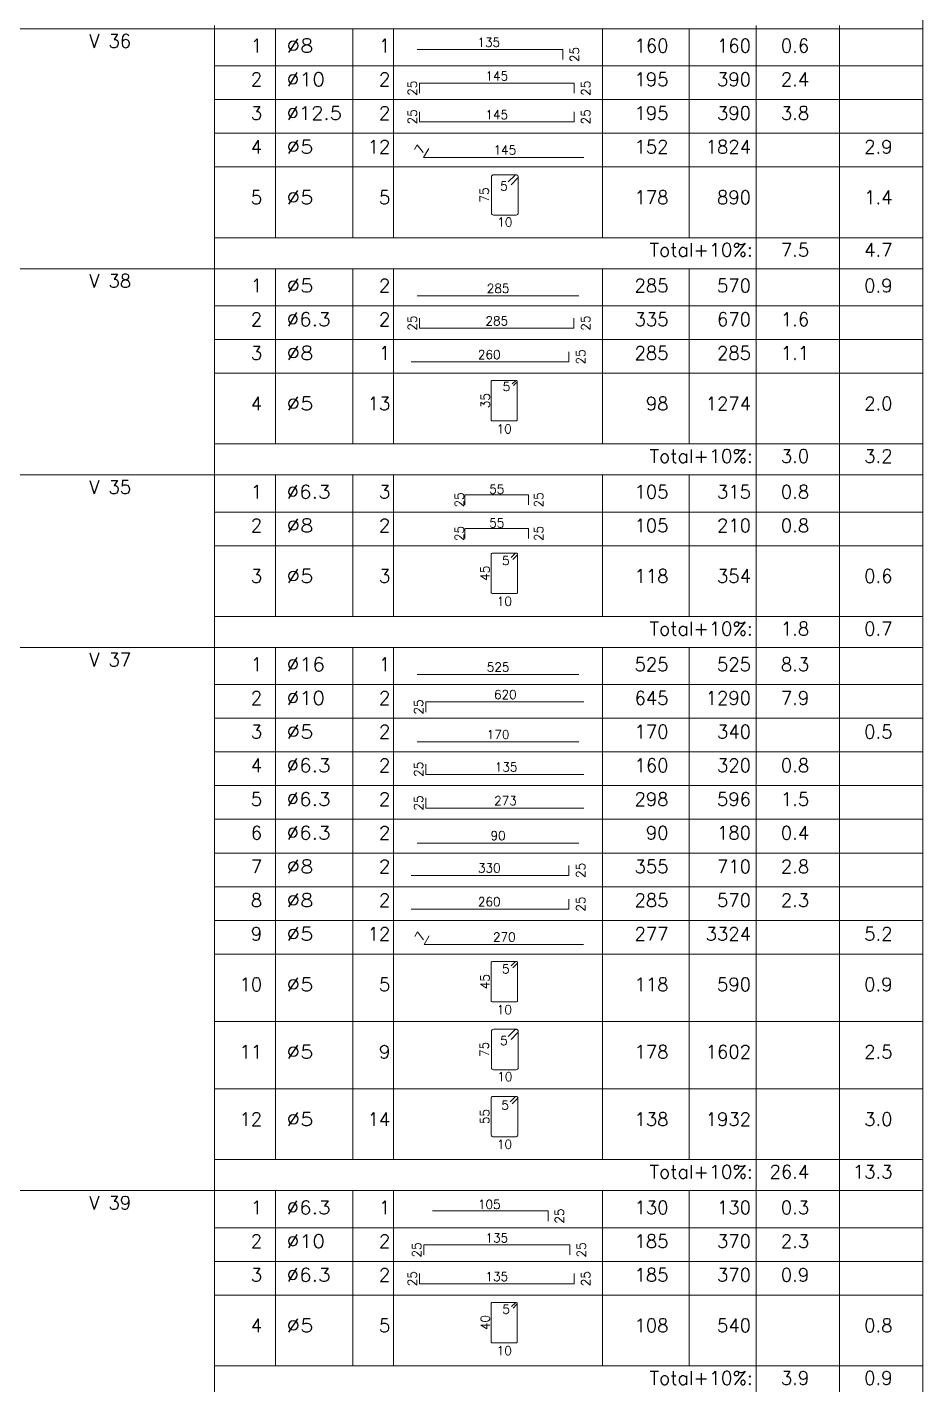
# Model space of a CAD drawing. Header units: millimetres. Extents: x 0 to 84, y 0 to 59.4.
# Drawn here: x 70.71 to 84, y 21.12 to 41.26 of the extents above; entities that cross this region are included whole.
import ezdxf
from ezdxf.enums import TextEntityAlignment as Align

# ---------------------------------------------------------------- set-up
doc = ezdxf.new("R2010")
doc.units = ezdxf.units.MM
for name, color, linetype, lineweight in [('DETALHES_TABELA', 7, 'Continuous', 9), ('QUAD_BORDA', 1, 'Continuous', 20), ('QUAD_LIMITES', 2, 'Continuous', 0), ('TABELAS', 1, 'Continuous', 0), ('TEXTO_TABELAS', 1, 'Continuous', 0), ('TEXTOS_COTAS_DETALHES_TABELA', 1, 'Continuous', 0)]:
    doc.layers.add(name, color=color, linetype=linetype, lineweight=lineweight)
doc.styles.add('CYPETXT', font='', dxfattribs={"height": 0.2})
doc.styles.get('CYPETXT').set_extended_font_data('romans')

msp = doc.modelspace()

# ---------------------------------------------------------------- linework, layer by layer
at = {"layer": 'DETALHES_TABELA'}
for points in [[(76.499, 40.934), (78.658, 40.934), (78.658, 40.784)], [(76.531, 40.283), (76.531, 40.433), (78.825, 40.433), (78.825, 40.283)], [(76.531, 40.009), (76.531, 39.859), (78.825, 39.859), (78.825, 40.009)], [(76.668, 39.462), (76.593, 39.333), (78.969, 39.333)], [(77.89, 38.925), (77.988, 39.023), (77.992, 39.028), (77.995, 39.033), (77.997, 39.039), (77.997, 39.045), (77.997, 39.051), (77.995, 39.056), (77.992, 39.062), (77.988, 39.066), (77.984, 39.07), (77.978, 39.073), (77.973, 39.075), (77.967, 39.075), (77.63, 39.075), (77.618, 39.073), (77.608, 39.066), (77.602, 39.056), (77.599, 39.045), (77.599, 38.506), (77.602, 38.494), (77.608, 38.484), (77.618, 38.478), (77.63, 38.475), (77.967, 38.475), (77.978, 38.478), (77.988, 38.484), (77.995, 38.494), (77.997, 38.506), (77.997, 39.045), (77.997, 39.051), (77.995, 39.056), (77.992, 39.062), (77.988, 39.066), (77.984, 39.07), (77.978, 39.073), (77.973, 39.075), (77.967, 39.075), (77.961, 39.075), (77.955, 39.073), (77.95, 39.07), (77.945, 39.066), (77.846, 38.968)], [(76.498, 37.278), (78.898, 37.278)], [(76.533, 36.948), (76.533, 36.798), (78.823, 36.798), (78.823, 36.948)], [(76.406, 36.297), (78.748, 36.297), (78.748, 36.447)], [(77.928, 35.949), (77.977, 35.997), (77.979, 35.999), (77.98, 36.002), (77.981, 36.005), (77.981, 36.008), (77.981, 36.011), (77.98, 36.014), (77.979, 36.016), (77.977, 36.018), (77.974, 36.02), (77.972, 36.022), (77.969, 36.023), (77.966, 36.023), (77.61, 36.023), (77.604, 36.022), (77.599, 36.018), (77.596, 36.014), (77.595, 36.008), (77.595, 35.438), (77.596, 35.432), (77.599, 35.427), (77.604, 35.424), (77.61, 35.423), (77.966, 35.423), (77.972, 35.424), (77.977, 35.427), (77.98, 35.432), (77.981, 35.438), (77.981, 36.008), (77.981, 36.011), (77.98, 36.014), (77.979, 36.016), (77.977, 36.018), (77.974, 36.02), (77.972, 36.022), (77.969, 36.023), (77.966, 36.023), (77.963, 36.023), (77.96, 36.022), (77.958, 36.02), (77.955, 36.018), (77.907, 35.97)], [(77.206, 34.175), (77.206, 34.325), (78.15, 34.325), (78.15, 34.175)], [(77.205, 33.676), (77.205, 33.826), (78.151, 33.826), (78.151, 33.676)], [(77.918, 33.367), (77.98, 33.428), (77.982, 33.431), (77.984, 33.434), (77.985, 33.438), (77.985, 33.442), (77.985, 33.446), (77.984, 33.449), (77.982, 33.452), (77.98, 33.455), (77.977, 33.458), (77.973, 33.459), (77.97, 33.461), (77.966, 33.461), (77.615, 33.461), (77.608, 33.459), (77.602, 33.455), (77.597, 33.449), (77.596, 33.442), (77.596, 32.88), (77.597, 32.873), (77.602, 32.866), (77.608, 32.862), (77.615, 32.861), (77.966, 32.861), (77.973, 32.862), (77.98, 32.866), (77.984, 32.873), (77.985, 32.88), (77.985, 33.442), (77.985, 33.446), (77.984, 33.449), (77.982, 33.452), (77.98, 33.455), (77.977, 33.458), (77.973, 33.459), (77.97, 33.461), (77.966, 33.461), (77.962, 33.461), (77.959, 33.459), (77.956, 33.458), (77.953, 33.455), (77.891, 33.394)], [(76.498, 31.658), (78.898, 31.658)], [(76.627, 31.102), (76.627, 31.252), (78.972, 31.252)], [(76.498, 30.658), (78.898, 30.658)], [(76.627, 30.327), (76.627, 30.177), (78.972, 30.177)], [(76.627, 29.827), (76.627, 29.677), (78.972, 29.677)], [(76.498, 29.158), (78.898, 29.158)], [(76.406, 28.677), (78.748, 28.677), (78.748, 28.827)], [(76.406, 28.177), (78.748, 28.177), (78.748, 28.327)], [(76.674, 27.782), (76.599, 27.653), (78.963, 27.653)], [(77.918, 27.307), (77.98, 27.368), (77.982, 27.371), (77.984, 27.374), (77.985, 27.378), (77.985, 27.382), (77.985, 27.386), (77.984, 27.389), (77.982, 27.392), (77.98, 27.395), (77.977, 27.398), (77.973, 27.399), (77.97, 27.401), (77.966, 27.401), (77.615, 27.401), (77.608, 27.399), (77.602, 27.395), (77.597, 27.389), (77.596, 27.382), (77.596, 26.82), (77.597, 26.813), (77.602, 26.806), (77.608, 26.802), (77.615, 26.801), (77.966, 26.801), (77.973, 26.802), (77.98, 26.806), (77.984, 26.813), (77.985, 26.82), (77.985, 27.382), (77.985, 27.386), (77.984, 27.389), (77.982, 27.392), (77.98, 27.395), (77.977, 27.398), (77.973, 27.399), (77.97, 27.401), (77.966, 27.401), (77.962, 27.401), (77.959, 27.399), (77.956, 27.398), (77.953, 27.395), (77.891, 27.334)], [(77.89, 26.245), (77.988, 26.343), (77.992, 26.348), (77.995, 26.353), (77.997, 26.359), (77.997, 26.365), (77.997, 26.371), (77.995, 26.376), (77.992, 26.382), (77.988, 26.386), (77.984, 26.39), (77.978, 26.393), (77.973, 26.395), (77.967, 26.395), (77.63, 26.395), (77.618, 26.393), (77.608, 26.386), (77.602, 26.376), (77.599, 26.365), (77.599, 25.826), (77.602, 25.814), (77.608, 25.804), (77.618, 25.798), (77.63, 25.795), (77.967, 25.795), (77.978, 25.798), (77.988, 25.804), (77.995, 25.814), (77.997, 25.826), (77.997, 26.365), (77.997, 26.371), (77.995, 26.376), (77.992, 26.382), (77.988, 26.386), (77.984, 26.39), (77.978, 26.393), (77.973, 26.395), (77.967, 26.395), (77.961, 26.395), (77.955, 26.393), (77.95, 26.39), (77.945, 26.386), (77.846, 26.288)], [(77.908, 25.286), (77.983, 25.36), (77.985, 25.363), (77.988, 25.367), (77.989, 25.371), (77.989, 25.376), (77.989, 25.38), (77.988, 25.385), (77.985, 25.389), (77.983, 25.392), (77.979, 25.395), (77.975, 25.397), (77.971, 25.399), (77.966, 25.399), (77.62, 25.399), (77.611, 25.397), (77.604, 25.392), (77.599, 25.385), (77.597, 25.376), (77.597, 24.822), (77.599, 24.813), (77.604, 24.806), (77.611, 24.801), (77.62, 24.799), (77.966, 24.799), (77.975, 24.801), (77.983, 24.806), (77.988, 24.813), (77.989, 24.822), (77.989, 25.376), (77.989, 25.38), (77.988, 25.385), (77.985, 25.389), (77.983, 25.392), (77.979, 25.395), (77.975, 25.397), (77.971, 25.399), (77.966, 25.399), (77.962, 25.399), (77.957, 25.397), (77.953, 25.395), (77.95, 25.392), (77.876, 25.318)], [(76.722, 23.698), (78.443, 23.698), (78.443, 23.548)], [(76.595, 23.045), (76.595, 23.195), (78.761, 23.195), (78.761, 23.045)], [(76.532, 22.768), (76.532, 22.618), (78.824, 22.618), (78.824, 22.768)], [(77.923, 22.258), (77.978, 22.313), (77.98, 22.315), (77.982, 22.318), (77.983, 22.321), (77.983, 22.325), (77.983, 22.328), (77.982, 22.331), (77.98, 22.334), (77.978, 22.337), (77.976, 22.339), (77.973, 22.341), (77.969, 22.342), (77.966, 22.342), (77.612, 22.342), (77.606, 22.341), (77.6, 22.337), (77.597, 22.331), (77.595, 22.325), (77.595, 21.759), (77.597, 21.752), (77.6, 21.747), (77.606, 21.743), (77.612, 21.742), (77.966, 21.742), (77.973, 21.743), (77.978, 21.747), (77.982, 21.752), (77.983, 21.759), (77.983, 22.325), (77.983, 22.328), (77.982, 22.331), (77.98, 22.334), (77.978, 22.337), (77.976, 22.339), (77.973, 22.341), (77.969, 22.342), (77.966, 22.342), (77.963, 22.342), (77.96, 22.341), (77.957, 22.339), (77.954, 22.337), (77.899, 22.282)]]:
    msp.add_lwpolyline(points, dxfattribs=at)
at = {"layer": 'QUAD_BORDA'}
msp.add_lwpolyline([(0, 0), (84, 0), (84, 59.4), (0, 59.4), (0, 0)], close=True, dxfattribs=at)
at = {"layer": 'QUAD_LIMITES'}
msp.add_lwpolyline([(0, 0), (84, 0), (84, 59.4), (0, 59.4), (0, 0)], close=True, dxfattribs=at)
at = {"layer": 'TABELAS'}
for p, q in [((70.392, 41.24), (84, 41.24)), ((73.492, 41.19), (73.492, 41.29)), ((73.492, 37.73), (73.492, 41.19)), ((74.396, 41.19), (74.396, 41.24)), ((74.396, 38.14), (74.396, 41.19)), ((75.544, 41.19), (75.544, 41.24)), ((75.544, 38.14), (75.544, 41.19)), ((76.148, 41.19), (76.148, 41.24)), ((76.148, 38.14), (76.148, 41.19)), ((79.248, 41.19), (79.248, 41.24)), ((79.248, 38.14), (79.248, 41.19)), ((80.532, 41.19), (80.532, 41.24)), ((80.532, 38.14), (80.532, 41.19)), ((81.528, 41.19), (81.528, 41.29)), ((81.528, 37.73), (81.528, 41.19)), ((82.764, 41.19), (82.764, 41.29)), ((82.764, 37.73), (82.764, 41.19)), ((84, 41.19), (84, 41.29)), ((84, 37.73), (84, 41.19)), ((73.492, 38.14), (84, 38.14)), ((70.392, 37.68), (84, 37.68)), ((73.492, 37.63), (73.492, 37.73)), ((74.396, 37.63), (74.396, 37.68)), ((75.544, 37.63), (75.544, 37.68)), ((76.148, 37.63), (76.148, 37.68)), ((79.248, 37.63), (79.248, 37.68)), ((80.532, 37.63), (80.532, 37.68)), ((81.528, 37.63), (81.528, 37.73)), ((82.764, 37.63), (82.764, 37.73)), ((84, 37.63), (84, 37.73)), ((73.492, 34.67), (73.492, 37.63)), ((74.396, 35.08), (74.396, 37.63)), ((75.544, 35.08), (75.544, 37.63)), ((76.148, 35.08), (76.148, 37.63)), ((79.248, 35.08), (79.248, 37.63)), ((80.532, 35.08), (80.532, 37.63)), ((81.528, 34.67), (81.528, 37.63)), ((82.764, 34.67), (82.764, 37.63)), ((84, 34.67), (84, 37.63)), ((73.492, 35.08), (84, 35.08)), ((73.492, 34.57), (73.492, 34.67)), ((81.528, 34.57), (81.528, 34.67)), ((82.764, 34.57), (82.764, 34.67)), ((84, 34.57), (84, 34.67)), ((70.392, 34.62), (84, 34.62)), ((73.492, 32.11), (73.492, 34.57)), ((74.396, 34.57), (74.396, 34.62)), ((74.396, 32.52), (74.396, 34.57)), ((75.544, 34.57), (75.544, 34.62)), ((75.544, 32.52), (75.544, 34.57)), ((76.148, 34.57), (76.148, 34.62)), ((76.148, 32.52), (76.148, 34.57)), ((79.248, 34.57), (79.248, 34.62)), ((79.248, 32.52), (79.248, 34.57)), ((80.532, 34.57), (80.532, 34.62)), ((80.532, 32.52), (80.532, 34.57)), ((81.528, 32.11), (81.528, 34.57)), ((82.764, 32.11), (82.764, 34.57)), ((84, 32.11), (84, 34.57)), ((73.492, 32.52), (84, 32.52)), ((70.392, 32.06), (84, 32.06)), ((73.492, 32.01), (73.492, 32.11)), ((74.396, 32.01), (74.396, 32.06)), ((75.544, 32.01), (75.544, 32.06)), ((76.148, 32.01), (76.148, 32.06)), ((79.248, 32.01), (79.248, 32.06)), ((80.532, 32.01), (80.532, 32.06)), ((81.528, 32.01), (81.528, 32.11)), ((82.764, 32.01), (82.764, 32.11)), ((84, 32.01), (84, 32.11)), ((73.492, 24.05), (73.492, 32.01)), ((74.396, 24.46), (74.396, 32.01)), ((75.544, 24.46), (75.544, 32.01)), ((76.148, 24.46), (76.148, 32.01)), ((79.248, 24.46), (79.248, 32.01)), ((80.532, 24.46), (80.532, 32.01)), ((81.528, 24.05), (81.528, 32.01)), ((82.764, 24.05), (82.764, 32.01)), ((84, 24.05), (84, 32.01)), ((73.492, 24.46), (84, 24.46)), ((70.392, 24), (84, 24)), ((73.492, 23.95), (73.492, 24.05)), ((74.396, 23.95), (74.396, 24)), ((75.544, 23.95), (75.544, 24)), ((76.148, 23.95), (76.148, 24)), ((79.248, 23.95), (79.248, 24)), ((80.532, 23.95), (80.532, 24)), ((81.528, 23.95), (81.528, 24.05)), ((82.764, 23.95), (82.764, 24.05)), ((84, 23.95), (84, 24.05)), ((73.492, 20.99), (73.492, 23.95)), ((74.396, 21.4), (74.396, 23.95)), ((75.544, 21.4), (75.544, 23.95)), ((76.148, 21.4), (76.148, 23.95)), ((79.248, 21.4), (79.248, 23.95)), ((80.532, 21.4), (80.532, 23.95)), ((81.528, 20.99), (81.528, 23.95)), ((82.764, 20.99), (82.764, 23.95)), ((84, 20.99), (84, 23.95)), ((73.492, 21.4), (84, 21.4))]:
    msp.add_line(p, q, dxfattribs=at)
at = {"layer": 'TEXTO_TABELAS'}
for p, q in [((73.492, 40.69), (84, 40.69)), ((73.492, 40.19), (84, 40.19)), ((73.492, 39.69), (84, 39.69)), ((73.492, 39.19), (84, 39.19)), ((73.492, 37.13), (84, 37.13)), ((73.492, 36.63), (84, 36.63)), ((73.492, 36.13), (84, 36.13)), ((73.492, 34.07), (84, 34.07)), ((73.492, 33.57), (84, 33.57)), ((73.492, 31.51), (84, 31.51)), ((73.492, 31.01), (84, 31.01)), ((73.492, 30.51), (84, 30.51)), ((73.492, 30.01), (84, 30.01)), ((73.492, 29.51), (84, 29.51)), ((73.492, 29.01), (84, 29.01)), ((73.492, 28.51), (84, 28.51)), ((73.492, 28.01), (84, 28.01)), ((73.492, 27.51), (84, 27.51)), ((73.492, 26.51), (84, 26.51)), ((73.492, 25.51), (84, 25.51)), ((73.492, 23.45), (84, 23.45)), ((73.492, 22.95), (84, 22.95)), ((73.492, 22.45), (84, 22.45))]:
    msp.add_line(p, q, dxfattribs=at)

# ---------------------------------------------------------------- texts
at = {"layer": 'TEXTO_TABELAS', "style": 'CYPETXT'}
for s, width, p, p2 in [('V 36', 0.816032, (71.631, 40.96), (72.252, 40.96)), ('1', 0.872274, (74.028, 40.89), (74.196, 40.89)), ('%%c8', 0.99505, (74.559, 40.89), (74.961, 40.89)), ('1', 0.872274, (75.93, 40.89), (76.098, 40.89)), ('160', 0.872274, (79.722, 40.89), (80.226, 40.89)), ('160', 0.872274, (80.946, 40.89), (81.45, 40.89)), ('0.6', 0.868127, (81.894, 40.89), (82.314, 40.89)), ('2', 0.872274, (74.028, 40.39), (74.196, 40.39)), ('%%c10', 0.955414, (74.559, 40.39), (75.129, 40.39)), ('2', 0.872274, (75.93, 40.39), (76.098, 40.39)), ('195', 0.872274, (79.722, 40.39), (80.226, 40.39)), ('390', 0.872274, (80.946, 40.39), (81.45, 40.39)), ('2.4', 0.868127, (81.894, 40.39), (82.314, 40.39)), ('3', 0.872274, (74.028, 39.89), (74.196, 39.89)), ('%%c12.5', 0.925884, (74.559, 39.89), (75.381, 39.89)), ('2', 0.872274, (75.93, 39.89), (76.098, 39.89)), ('195', 0.872274, (79.722, 39.89), (80.226, 39.89)), ('390', 0.872274, (80.946, 39.89), (81.45, 39.89)), ('3.8', 0.868127, (81.894, 39.89), (82.314, 39.89)), ('4', 0.872274, (74.028, 39.39), (74.196, 39.39)), ('%%c5', 0.99505, (74.559, 39.39), (74.961, 39.39)), ('12', 0.872274, (75.762, 39.39), (76.098, 39.39)), ('152', 0.872274, (79.722, 39.39), (80.226, 39.39)), ('1824', 0.872274, (80.778, 39.39), (81.45, 39.39)), ('2.9', 0.868127, (83.13, 39.39), (83.55, 39.39)), ('5', 0.872274, (74.028, 38.64), (74.196, 38.64)), ('%%c5', 0.99505, (74.559, 38.64), (74.961, 38.64)), ('5', 0.872274, (75.93, 38.64), (76.098, 38.64)), ('178', 0.872274, (79.722, 38.64), (80.226, 38.64)), ('890', 0.872274, (80.946, 38.64), (81.45, 38.64)), ('1.4', 0.868127, (83.13, 38.64), (83.55, 38.64)), ('Total+10%:', 0.906671, (79.945, 37.86), (81.478, 37.86)), ('7.5', 0.868127, (81.894, 37.86), (82.314, 37.86)), ('4.7', 0.868127, (83.13, 37.86), (83.55, 37.86)), ('V 38', 0.816032, (71.631, 37.4), (72.252, 37.4)), ('1', 0.872274, (74.028, 37.33), (74.196, 37.33)), ('%%c5', 0.99505, (74.559, 37.33), (74.961, 37.33)), ('2', 0.872274, (75.93, 37.33), (76.098, 37.33)), ('285', 0.872274, (79.722, 37.33), (80.226, 37.33)), ('570', 0.872274, (80.946, 37.33), (81.45, 37.33)), ('0.9', 0.868127, (83.13, 37.33), (83.55, 37.33)), ('2', 0.872274, (74.028, 36.83), (74.196, 36.83)), ('%%c6.3', 0.940736, (74.559, 36.83), (75.213, 36.83)), ('2', 0.872274, (75.93, 36.83), (76.098, 36.83)), ('335', 0.872274, (79.722, 36.83), (80.226, 36.83)), ('670', 0.872274, (80.946, 36.83), (81.45, 36.83)), ('1.6', 0.868127, (81.894, 36.83), (82.314, 36.83)), ('3', 0.872274, (74.028, 36.33), (74.196, 36.33)), ('%%c8', 0.99505, (74.559, 36.33), (74.961, 36.33)), ('1', 0.872274, (75.93, 36.33), (76.098, 36.33)), ('285', 0.872274, (79.722, 36.33), (80.226, 36.33)), ('285', 0.872274, (80.946, 36.33), (81.45, 36.33)), ('1.1', 0.868127, (81.894, 36.33), (82.314, 36.33)), ('4', 0.872274, (74.028, 35.58), (74.196, 35.58)), ('%%c5', 0.99505, (74.559, 35.58), (74.961, 35.58)), ('13', 0.872274, (75.762, 35.58), (76.098, 35.58)), ('98', 0.872274, (79.89, 35.58), (80.226, 35.58)), ('1274', 0.872274, (80.778, 35.58), (81.45, 35.58)), ('2.0', 0.868127, (83.13, 35.58), (83.55, 35.58)), ('Total+10%:', 0.906671, (79.945, 34.8), (81.478, 34.8)), ('3.0', 0.868127, (81.894, 34.8), (82.314, 34.8)), ('3.2', 0.868127, (83.13, 34.8), (83.55, 34.8)), ('V 35', 0.816032, (71.631, 34.34), (72.252, 34.34)), ('1', 0.872274, (74.028, 34.27), (74.196, 34.27)), ('%%c6.3', 0.940736, (74.559, 34.27), (75.213, 34.27)), ('3', 0.872274, (75.93, 34.27), (76.098, 34.27)), ('105', 0.872274, (79.722, 34.27), (80.226, 34.27)), ('315', 0.872274, (80.946, 34.27), (81.45, 34.27)), ('0.8', 0.868127, (81.894, 34.27), (82.314, 34.27)), ('2', 0.872274, (74.028, 33.77), (74.196, 33.77)), ('%%c8', 0.99505, (74.559, 33.77), (74.961, 33.77)), ('2', 0.872274, (75.93, 33.77), (76.098, 33.77)), ('105', 0.872274, (79.722, 33.77), (80.226, 33.77)), ('210', 0.872274, (80.946, 33.77), (81.45, 33.77)), ('0.8', 0.868127, (81.894, 33.77), (82.314, 33.77)), ('3', 0.872274, (74.028, 33.02), (74.196, 33.02)), ('%%c5', 0.99505, (74.559, 33.02), (74.961, 33.02)), ('3', 0.872274, (75.93, 33.02), (76.098, 33.02)), ('118', 0.872274, (79.722, 33.02), (80.226, 33.02)), ('354', 0.872274, (80.946, 33.02), (81.45, 33.02)), ('0.6', 0.868127, (83.13, 33.02), (83.55, 33.02)), ('Total+10%:', 0.906671, (79.945, 32.24), (81.478, 32.24)), ('1.8', 0.868127, (81.894, 32.24), (82.314, 32.24)), ('0.7', 0.868127, (83.13, 32.24), (83.55, 32.24)), ('V 37', 0.816032, (71.631, 31.78), (72.252, 31.78)), ('1', 0.872274, (74.028, 31.71), (74.196, 31.71)), ('%%c16', 0.955414, (74.559, 31.71), (75.129, 31.71)), ('1', 0.872274, (75.93, 31.71), (76.098, 31.71)), ('525', 0.872274, (79.722, 31.71), (80.226, 31.71)), ('525', 0.872274, (80.946, 31.71), (81.45, 31.71)), ('8.3', 0.868127, (81.894, 31.71), (82.314, 31.71)), ('2', 0.872274, (74.028, 31.21), (74.196, 31.21)), ('%%c10', 0.955414, (74.559, 31.21), (75.129, 31.21)), ('2', 0.872274, (75.93, 31.21), (76.098, 31.21)), ('645', 0.872274, (79.722, 31.21), (80.226, 31.21)), ('1290', 0.872274, (80.778, 31.21), (81.45, 31.21)), ('7.9', 0.868127, (81.894, 31.21), (82.314, 31.21)), ('3', 0.872274, (74.028, 30.71), (74.196, 30.71)), ('%%c5', 0.99505, (74.559, 30.71), (74.961, 30.71)), ('2', 0.872274, (75.93, 30.71), (76.098, 30.71)), ('170', 0.872274, (79.722, 30.71), (80.226, 30.71)), ('340', 0.872274, (80.946, 30.71), (81.45, 30.71)), ('0.5', 0.868127, (83.13, 30.71), (83.55, 30.71)), ('4', 0.872274, (74.028, 30.21), (74.196, 30.21)), ('%%c6.3', 0.940736, (74.559, 30.21), (75.213, 30.21)), ('2', 0.872274, (75.93, 30.21), (76.098, 30.21)), ('160', 0.872274, (79.722, 30.21), (80.226, 30.21)), ('320', 0.872274, (80.946, 30.21), (81.45, 30.21)), ('0.8', 0.868127, (81.894, 30.21), (82.314, 30.21)), ('5', 0.872274, (74.028, 29.71), (74.196, 29.71)), ('%%c6.3', 0.940736, (74.559, 29.71), (75.213, 29.71)), ('2', 0.872274, (75.93, 29.71), (76.098, 29.71)), ('298', 0.872274, (79.722, 29.71), (80.226, 29.71)), ('596', 0.872274, (80.946, 29.71), (81.45, 29.71)), ('1.5', 0.868127, (81.894, 29.71), (82.314, 29.71)), ('6', 0.872274, (74.028, 29.21), (74.196, 29.21)), ('%%c6.3', 0.940736, (74.559, 29.21), (75.213, 29.21)), ('2', 0.872274, (75.93, 29.21), (76.098, 29.21)), ('90', 0.872274, (79.89, 29.21), (80.226, 29.21)), ('180', 0.872274, (80.946, 29.21), (81.45, 29.21)), ('0.4', 0.868127, (81.894, 29.21), (82.314, 29.21)), ('7', 0.872274, (74.028, 28.71), (74.196, 28.71)), ('%%c8', 0.99505, (74.559, 28.71), (74.961, 28.71)), ('2', 0.872274, (75.93, 28.71), (76.098, 28.71)), ('355', 0.872274, (79.722, 28.71), (80.226, 28.71)), ('710', 0.872274, (80.946, 28.71), (81.45, 28.71)), ('2.8', 0.868127, (81.894, 28.71), (82.314, 28.71)), ('8', 0.872274, (74.028, 28.21), (74.196, 28.21)), ('%%c8', 0.99505, (74.559, 28.21), (74.961, 28.21)), ('2', 0.872274, (75.93, 28.21), (76.098, 28.21)), ('285', 0.872274, (79.722, 28.21), (80.226, 28.21)), ('570', 0.872274, (80.946, 28.21), (81.45, 28.21)), ('2.3', 0.868127, (81.894, 28.21), (82.314, 28.21)), ('9', 0.872274, (74.028, 27.71), (74.196, 27.71)), ('%%c5', 0.99505, (74.559, 27.71), (74.961, 27.71)), ('12', 0.872274, (75.762, 27.71), (76.098, 27.71)), ('277', 0.872274, (79.722, 27.71), (80.226, 27.71)), ('3324', 0.872274, (80.778, 27.71), (81.45, 27.71)), ('5.2', 0.868127, (83.13, 27.71), (83.55, 27.71)), ('10', 0.872274, (73.86, 26.96), (74.196, 26.96)), ('%%c5', 0.99505, (74.559, 26.96), (74.961, 26.96)), ('5', 0.872274, (75.93, 26.96), (76.098, 26.96)), ('118', 0.872274, (79.722, 26.96), (80.226, 26.96)), ('590', 0.872274, (80.946, 26.96), (81.45, 26.96)), ('0.9', 0.868127, (83.13, 26.96), (83.55, 26.96)), ('11', 0.872274, (73.86, 25.96), (74.196, 25.96)), ('%%c5', 0.99505, (74.559, 25.96), (74.961, 25.96)), ('9', 0.872274, (75.93, 25.96), (76.098, 25.96)), ('178', 0.872274, (79.722, 25.96), (80.226, 25.96)), ('1602', 0.872274, (80.778, 25.96), (81.45, 25.96)), ('2.5', 0.868127, (83.13, 25.96), (83.55, 25.96)), ('12', 0.872274, (73.86, 24.96), (74.196, 24.96)), ('%%c5', 0.99505, (74.559, 24.96), (74.961, 24.96)), ('14', 0.872274, (75.762, 24.96), (76.098, 24.96)), ('138', 0.872274, (79.722, 24.96), (80.226, 24.96)), ('1932', 0.872274, (80.778, 24.96), (81.45, 24.96)), ('3.0', 0.868127, (83.13, 24.96), (83.55, 24.96)), ('Total+10%:', 0.906671, (79.945, 24.18), (81.478, 24.18)), ('26.4', 0.869308, (81.726, 24.18), (82.314, 24.18)), ('13.3', 0.869308, (82.962, 24.18), (83.55, 24.18)), ('V 39', 0.816032, (71.631, 23.72), (72.252, 23.72)), ('1', 0.872274, (74.028, 23.65), (74.196, 23.65)), ('%%c6.3', 0.940736, (74.559, 23.65), (75.213, 23.65)), ('1', 0.872274, (75.93, 23.65), (76.098, 23.65)), ('130', 0.872274, (79.722, 23.65), (80.226, 23.65)), ('130', 0.872274, (80.946, 23.65), (81.45, 23.65)), ('0.3', 0.868127, (81.894, 23.65), (82.314, 23.65)), ('2', 0.872274, (74.028, 23.15), (74.196, 23.15)), ('%%c10', 0.955414, (74.559, 23.15), (75.129, 23.15)), ('2', 0.872274, (75.93, 23.15), (76.098, 23.15)), ('185', 0.872274, (79.722, 23.15), (80.226, 23.15)), ('370', 0.872274, (80.946, 23.15), (81.45, 23.15)), ('2.3', 0.868127, (81.894, 23.15), (82.314, 23.15)), ('3', 0.872274, (74.028, 22.65), (74.196, 22.65)), ('%%c6.3', 0.940736, (74.559, 22.65), (75.213, 22.65)), ('2', 0.872274, (75.93, 22.65), (76.098, 22.65)), ('185', 0.872274, (79.722, 22.65), (80.226, 22.65)), ('370', 0.872274, (80.946, 22.65), (81.45, 22.65)), ('0.9', 0.868127, (81.894, 22.65), (82.314, 22.65)), ('4', 0.872274, (74.028, 21.9), (74.196, 21.9)), ('%%c5', 0.99505, (74.559, 21.9), (74.961, 21.9)), ('5', 0.872274, (75.93, 21.9), (76.098, 21.9)), ('108', 0.872274, (79.722, 21.9), (80.226, 21.9)), ('540', 0.872274, (80.946, 21.9), (81.45, 21.9)), ('0.8', 0.868127, (83.13, 21.9), (83.55, 21.9)), ('Total+10%:', 0.906671, (79.945, 21.12), (81.478, 21.12)), ('3.9', 0.868127, (81.894, 21.12), (82.314, 21.12)), ('0.9', 0.868127, (83.13, 21.12), (83.55, 21.12))]:
    msp.add_text(s, height=0.2, dxfattribs=dict(at, width=width)).set_placement(p, p2, align=Align.FIT)
at = {"layer": 'TEXTOS_COTAS_DETALHES_TABELA', "style": 'CYPETXT', "width": 0.872274}
for s, height, p, p2 in [('135', 0.1333, (77.391, 40.973), (77.727, 40.973)), ('145', 0.1333, (77.51, 40.474), (77.846, 40.474)), ('145', 0.1333, (77.51, 39.898), (77.846, 39.898)), ('145', 0.1333, (77.63, 39.375), (77.966, 39.375)), ('5', 0.133, (77.728, 38.841), (77.84, 38.841)), ('10', 0.1333, (77.686, 38.305), (77.91, 38.305)), ('285', 0.1333, (77.53, 37.322), (77.866, 37.322)), ('285', 0.1333, (77.51, 36.839), (77.846, 36.839)), ('260', 0.1333, (77.398, 36.34), (77.734, 36.34)), ('5', 0.133, (77.766, 35.866), (77.878, 35.866)), ('10', 0.1333, (77.676, 35.237), (77.9, 35.237)), ('55', 0.1333, (77.566, 34.342), (77.79, 34.342)), ('55', 0.1333, (77.566, 33.841), (77.79, 33.841)), ('5', 0.133, (77.756, 33.284), (77.868, 33.284)), ('10', 0.1333, (77.679, 32.679), (77.903, 32.679)), ('525', 0.1333, (77.53, 31.702), (77.866, 31.702)), ('620', 0.1333, (77.637, 31.295), (77.973, 31.295)), ('170', 0.1333, (77.53, 30.702), (77.866, 30.702)), ('135', 0.1333, (77.648, 30.22), (77.984, 30.22)), ('273', 0.1333, (77.639, 29.72), (77.975, 29.72)), ('90', 0.1333, (77.586, 29.202), (77.81, 29.202)), ('330', 0.1333, (77.4, 28.72), (77.736, 28.72)), ('260', 0.1333, (77.398, 28.22), (77.734, 28.22)), ('270', 0.1333, (77.622, 27.696), (77.958, 27.696)), ('5', 0.133, (77.756, 27.224), (77.868, 27.224)), ('10', 0.1333, (77.679, 26.619), (77.903, 26.619)), ('5', 0.133, (77.728, 26.161), (77.84, 26.161)), ('10', 0.1333, (77.686, 25.625), (77.91, 25.625)), ('5', 0.133, (77.746, 25.202), (77.858, 25.202)), ('10', 0.1333, (77.681, 24.621), (77.905, 24.621)), ('105', 0.1333, (77.399, 23.729), (77.735, 23.729)), ('135', 0.1333, (77.51, 23.232), (77.846, 23.232)), ('135', 0.1333, (77.51, 22.659), (77.846, 22.659)), ('5', 0.133, (77.761, 22.174), (77.873, 22.174)), ('10', 0.1333, (77.677, 21.558), (77.901, 21.558))]:
    msp.add_text(s, height=height, dxfattribs=at).set_placement(p, p2, align=Align.FIT)
for s, height, rotation, p, p2 in [('25', 0.1333, 90, (78.897, 40.747), (78.897, 40.971)), ('25', 0.1333, 90, (76.491, 40.246), (76.491, 40.47)), ('25', 0.1333, 90, (79.065, 40.246), (79.065, 40.47)), ('25', 0.1333, 90, (76.491, 39.822), (76.491, 40.046)), ('25', 0.1333, 90, (79.065, 39.822), (79.065, 40.046)), ('7', 0.133, 60.0007, (76.565, 39.37), (76.621, 39.467)), ('75', 0.1333, 90, (77.559, 38.663), (77.559, 38.887)), ('25', 0.1333, 90, (76.492, 36.761), (76.492, 36.985)), ('25', 0.1333, 90, (79.064, 36.761), (79.064, 36.985)), ('25', 0.1333, 90, (78.99, 36.26), (78.99, 36.484)), ('35', 0.1333, 90, (77.575, 35.611), (77.575, 35.835)), ('25', 0.1333, 90, (77.19, 34.138), (77.19, 34.362)), ('25', 0.1333, 90, (78.366, 34.138), (78.366, 34.362)), ('25', 0.1333, 90, (77.19, 33.639), (77.19, 33.863)), ('25', 0.1333, 90, (78.366, 33.639), (78.366, 33.863)), ('45', 0.1333, 90, (77.571, 33.049), (77.571, 33.273)), ('25', 0.1333, 90, (76.584, 31.065), (76.584, 31.289)), ('25', 0.1333, 90, (76.584, 30.14), (76.584, 30.364)), ('25', 0.1333, 90, (76.584, 29.64), (76.584, 29.864)), ('25', 0.1333, 90, (78.99, 28.64), (78.99, 28.864)), ('25', 0.1333, 90, (78.99, 28.14), (78.99, 28.364)), ('7', 0.133, 59.9992, (76.571, 27.69), (76.627, 27.787)), ('45', 0.1333, 90, (77.571, 26.989), (77.571, 27.213)), ('75', 0.1333, 90, (77.559, 25.983), (77.559, 26.207)), ('55', 0.1333, 90, (77.567, 24.987), (77.567, 25.211)), ('25', 0.1333, 90, (78.674, 23.511), (78.674, 23.735)), ('25', 0.1333, 90, (76.557, 23.008), (76.557, 23.232)), ('25', 0.1333, 90, (78.999, 23.008), (78.999, 23.232)), ('25', 0.1333, 90, (76.491, 22.581), (76.491, 22.805)), ('25', 0.1333, 90, (79.065, 22.581), (79.065, 22.805)), ('40', 0.1333, 90, (77.573, 21.93), (77.573, 22.154))]:
    msp.add_text(s, height=height, rotation=rotation, dxfattribs=at).set_placement(p, p2, align=Align.FIT)

doc.saveas('drawing.dxf')
